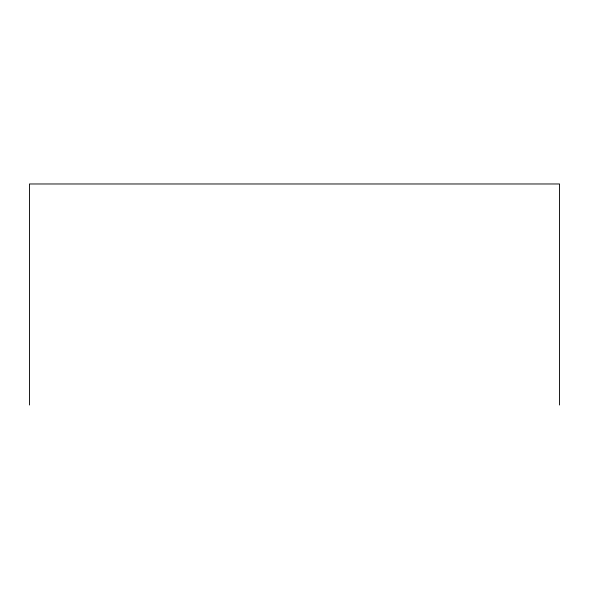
<?xml version="1.0" encoding="UTF-8"?>
<svg xmlns="http://www.w3.org/2000/svg" width="589" height="589" viewBox="0 0 589 589"><rect width="100%" height="100%" fill="white"/><g stroke="black" fill="none" stroke-linecap="round" stroke-linejoin="round"><path stroke-width="0.88" d="M559.55 405.026L559.55 183.974L29.45 183.974L29.45 405.026"/></g></svg>
